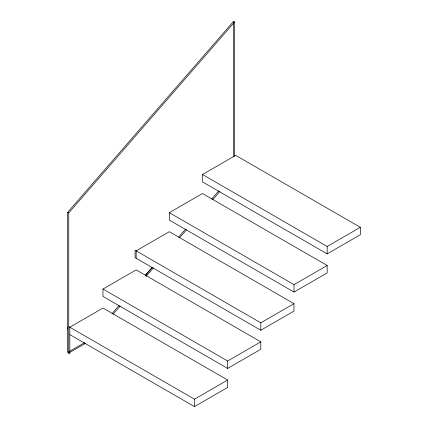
<?xml version="1.0" encoding="UTF-8"?>
<svg xmlns="http://www.w3.org/2000/svg" width="428" height="428" viewBox="0 0 428 428"><rect width="100%" height="100%" fill="white"/><g stroke="black" fill="none" stroke-linecap="round" stroke-linejoin="round"><path stroke-width="0.64" d="M69.807 334.626L194.467 406.6L227.643 387.447L227.643 380.032L102.977 308.058L69.807 327.211L69.807 353.656L67.667 352.421L67.667 212.299L233.533 21.4L234.603 22.015L234.603 156.134M85.29 343.481L68.737 353.036L68.737 212.919L234.603 22.015M145.359 275.354L152.341 267.313L145.359 275.29M178.535 237.176L185.517 229.135M211.705 198.993L218.692 190.958M145.991 276.472L153.411 267.933M179.605 237.791L186.587 229.756M212.775 199.614L219.762 191.573M112.056 313.515L119.08 305.453M113.126 314.184L120.15 306.132M202.498 174.496L235.673 155.343L360.333 227.316L360.333 234.731L327.163 253.879L202.498 181.905L202.498 174.496L327.163 246.469L360.333 227.316M169.328 212.673L202.498 193.52L327.163 265.494L327.163 272.909L293.993 292.062L169.328 220.088L169.328 212.673L293.993 284.647L327.163 265.494M102.977 289.034L136.152 269.881L260.812 341.854L260.812 349.269L227.643 368.417L102.977 296.444L102.977 289.034L227.643 361.007L260.812 341.854M68.806 351.763L84.792 342.534M260.812 322.824L293.988 303.671L293.988 311.086L260.812 330.239L135.082 257.645L135.082 250.236L260.812 322.824L260.812 330.239M68.737 326.596L194.467 399.185L227.643 380.032M293.988 303.671L169.322 231.698L136.152 250.851L136.152 258.266M67.667 212.299L68.737 212.919M327.163 246.469L327.163 253.879M293.993 284.647L293.993 292.062M233.533 21.4L233.533 156.851M227.643 361.007L227.643 368.417M194.467 399.185L194.467 406.6M67.736 329.046A3.028 1.749 -60 0 1 67.736 327.768"/></g></svg>
